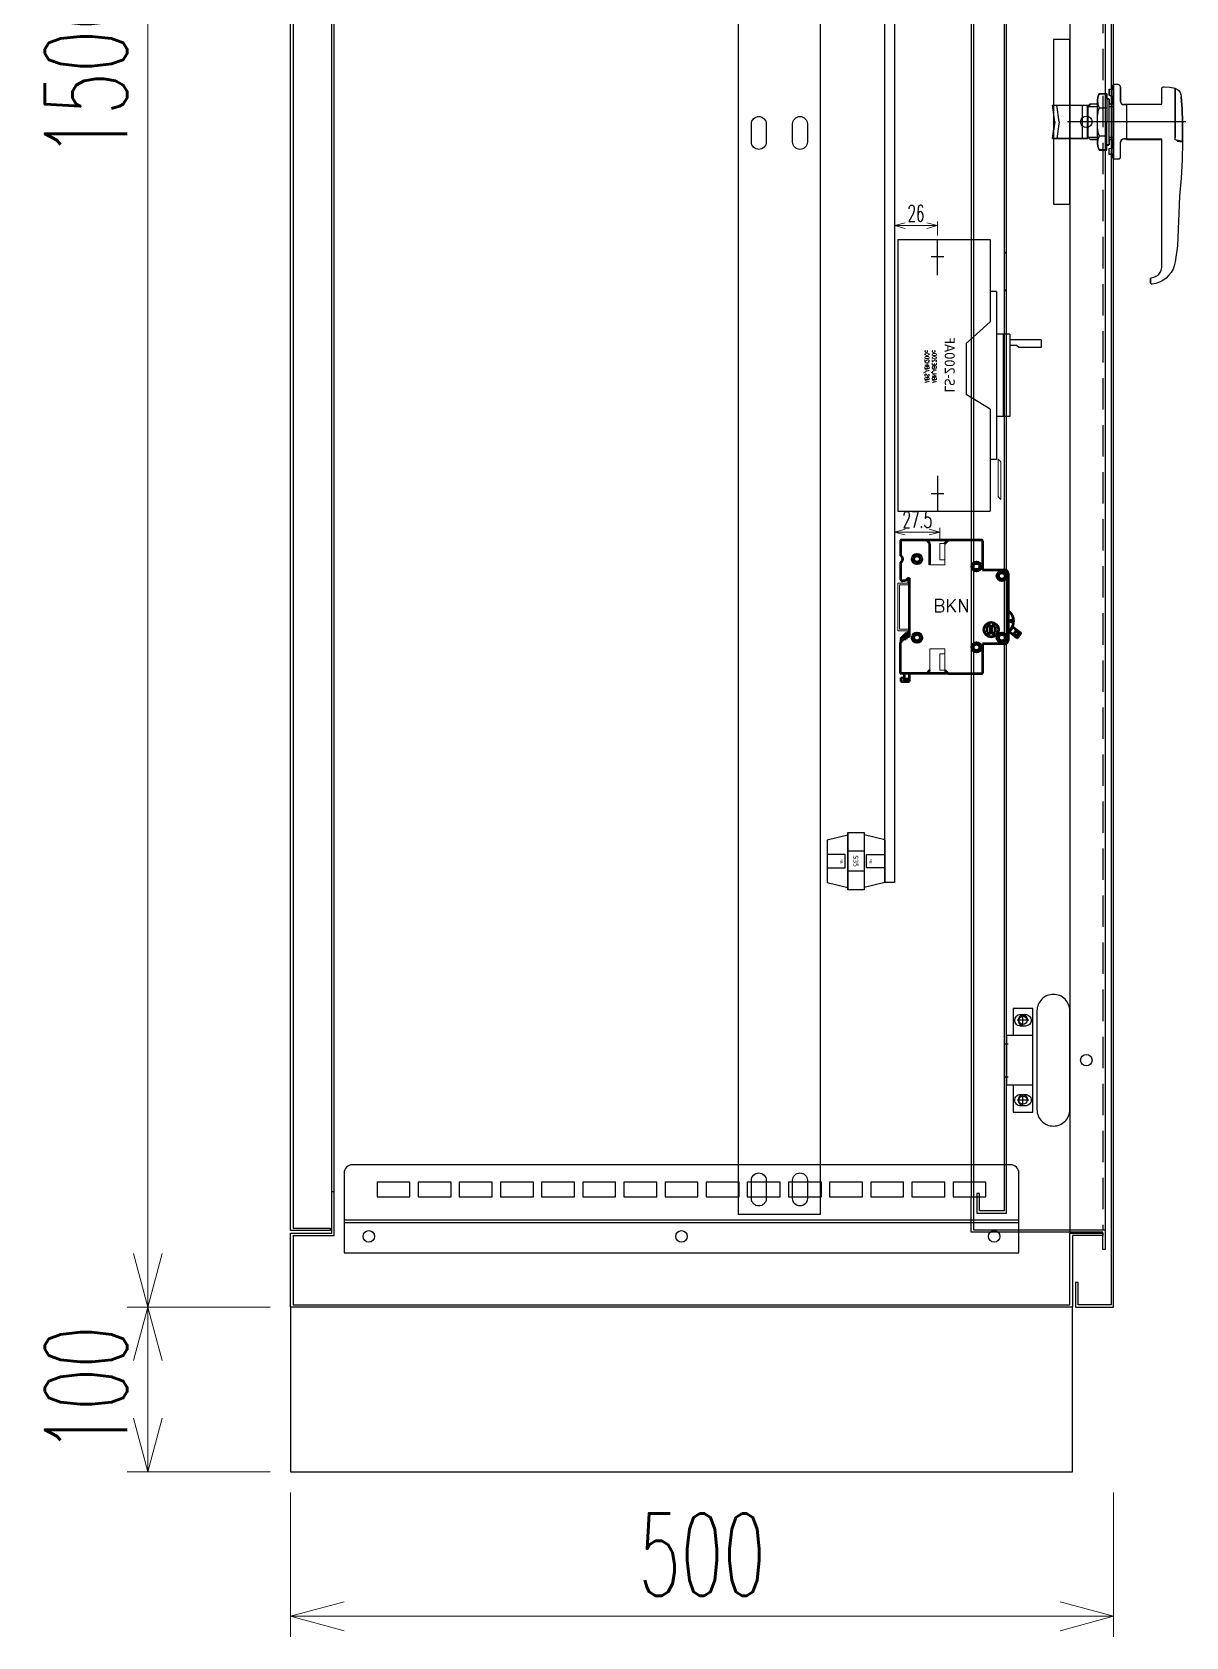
# Model space of a CAD drawing. Header units: millimetres. Extents: x -28296 to 1159, y -35880 to -26991.
# Drawn here: x -22811 to -22110, y -34040 to -33066 of the extents above; entities that cross this region are included whole.
import ezdxf

# ---------------------------------------------------------------- set-up
doc = ezdxf.new("R2010")
doc.units = ezdxf.units.MM
doc.header["$LTSCALE"] = 3
doc.linetypes.add('ACAD_ISO04W100', pattern=[30, 24, -3, 0, -3])
doc.linetypes.add('HIDDEN', pattern=[9.525, 6.35, -3.175])
doc.layers.add('@.DM. KÍCH THƯỚC', color=8, linetype='Continuous', lineweight=5, transparency=0.2)
for name, color, linetype in [('@.DM. NÉT CHÍNH', 7, 'Continuous'), ('@.VISIBLE', 7, 'Continuous'), ('centerline', 6, 'ACAD_ISO04W100'), ('EQUIPMENT', 4, 'Continuous'), ('equipments', 2, 'Continuous')]:
    doc.layers.add(name, color=color, linetype=linetype)
for name, color, linetype, lineweight in [('AM_5', 255, 'Continuous', 15), ('Text', 7, 'Continuous', 13), ('Thiet bi', 7, 'Continuous', 9), ('Visible (ISO)', 7, 'Continuous', 50)]:
    doc.layers.add(name, color=color, linetype=linetype, lineweight=lineweight)
doc.styles.add('Ann_w01', font='romans.shx', dxfattribs={"width": 0.6, "bigfont": 'chineset.shx'})
doc.styles.add('BV CHI TIET', font='romans.shx', dxfattribs={"height": 10})
doc.styles.add('hw_Standard', font='complex.shx', dxfattribs={"width": 0.9})
doc.styles.get("Standard").update_dxf_attribs({"font": 'arial.ttf'})
doc.styles.add('Tahoma (Input Text)', font='tahoma.ttf')
doc.dimstyles.new('Dim 01_SC05', dxfattribs={"dimscale": 5, "dimtxt": 2, "dimasz": 1.3, "dimexe": 0.5, "dimexo": 0.5, "dimgap": 0.5, "dimtad": 1, "dimtoh": 1, "dimdec": 1, "dimzin": 12, "dimdsep": 46, "dimtxsty": 'Ann_w01', "dimblk": 'OPEN30', "dimcen": 1.5, "dimclrd": 6, "dimclre": 6, "dimclrt": 3, "dimadec": 1, "dimazin": 3, "dimtm": 1e-09, "dimtfac": 1, "dimtdec": 1, "dimtmove": 0, "dimatfit": 3, "dimldrblk": 'OPEN30', "dimfxl": 1, "dimtolj": 1, "dimlwd": 20, "dimlwe": 20, "dimarcsym": 0})
doc.dimstyles.new('Dim 01_SC25', dxfattribs={"dimscale": 25, "dimtxt": 2, "dimasz": 1.3, "dimexe": 0.5, "dimexo": 0.5, "dimgap": 0.5, "dimtad": 1, "dimdec": 1, "dimzin": 12, "dimdsep": 46, "dimtxsty": 'Ann_w01', "dimblk": 'OPEN30', "dimcen": 1.5, "dimclrd": 6, "dimclre": 6, "dimclrt": 3, "dimadec": 1, "dimazin": 3, "dimtm": 1e-09, "dimtfac": 1, "dimtdec": 1, "dimtmove": 0, "dimatfit": 3, "dimldrblk": 'OPEN30', "dimfxl": 1, "dimtolj": 1, "dimlwd": 20, "dimlwe": 20, "dimarcsym": 0})

# ---------------------------------------------------------------- blocks, each defined once
blk = doc.blocks.new('HL012 D')
at = {"color": 6, "linetype": 'Continuous'}
for p, q in [((13.5, 24.25), (6.5, 24.25)), ((10, 20.75), (10, 27.75)), ((13.5, -24.25), (6.5, -24.25)), ((10, -27.75), (10, -20.75))]:
    blk.add_line(p, q, dxfattribs=at)
at = {"layer": 'centerline'}
for p, q in [((-1, 10), (1, 10)), ((-1, -10), (1, -10))]:
    blk.add_line(p, q, dxfattribs=at)
at = {"layer": 'equipments'}
for points in [[(4, -15), (4, -31.5), (16, -31.5), (16, 31.5), (4, 31.5), (4, 15)], [(16, 15), (0, 15), (0, -15), (16, -15)]]:
    blk.add_lwpolyline(points, dxfattribs=at)
for centre in [(10, 24.25), (10, -24.25)]:
    blk.add_circle(centre, 2.5, dxfattribs=at)
at = {"layer": 'equipments', "color": 8}
for centre in [(10, 24.25), (10, -24.25)]:
    blk.add_arc(centre, 3, 0, 270, dxfattribs=at)
blk = doc.blocks.new('_Open30')
at = {"color": 0, "linetype": 'ByBlock', "lineweight": -2}
for p, q in [((-1, 0.268), (0, 0)), ((0, 0), (-1, -0.268)), ((0, 0), (-1, 0))]:
    blk.add_line(p, q, dxfattribs=at)
blk = doc.blocks.new('*D795')
at = {"layer": '@.DM. KÍCH THƯỚC', "color": 6, "lineweight": 20, "transparency": 16777216}
for p, q in [((-22654.09, -33952.69), (-22654.09, -34040.49)), ((-22154.09, -33952.69), (-22154.09, -34040.49)), ((-22621.59, -34027.99), (-22186.59, -34027.99))]:
    blk.add_line(p, q, dxfattribs=at)
at = {"layer": 'Defpoints', "color": 0, "transparency": 16777216}
for p in [(-22654.09, -33940.19), (-22154.09, -33940.19), (-22154.09, -34027.99)]:
    blk.add_point(p, dxfattribs=at)
at = {"layer": '@.DM. KÍCH THƯỚC', "color": 6, "lineweight": 20, "transparency": 16777216, "xscale": 32.5, "yscale": 32.5, "zscale": 32.5, "rotation": 180}
blk.add_blockref('_Open30', (-22654.09, -34027.99), dxfattribs=at)
at = {"layer": '@.DM. KÍCH THƯỚC', "color": 6, "lineweight": 20, "transparency": 16777216, "xscale": 32.5, "yscale": 32.5, "zscale": 32.5}
blk.add_blockref('_Open30', (-22154.09, -34027.99), dxfattribs=at)
at = {"layer": '@.DM. KÍCH THƯỚC', "color": 3, "transparency": 16777216, "insert": (-22404.09, -33990.49), "char_height": 50, "attachment_point": 5, "style": 'Ann_w01'}
blk.add_mtext('\\A1;500', dxfattribs=at)
blk = doc.blocks.new('*D798')
at = {"layer": '@.DM. KÍCH THƯỚC', "color": 6, "lineweight": 20, "transparency": 16777216}
for p, q in [((-22666.59, -32340.19), (-22753.37, -32340.19)), ((-22740.87, -33807.69), (-22740.87, -32372.69)), ((-22666.59, -33840.19), (-22753.37, -33840.19))]:
    blk.add_line(p, q, dxfattribs=at)
at = {"layer": 'Defpoints', "color": 0, "transparency": 16777216}
for p in [(-22740.87, -32340.19), (-22654.09, -32340.19), (-22654.09, -33840.19)]:
    blk.add_point(p, dxfattribs=at)
at = {"layer": '@.DM. KÍCH THƯỚC', "color": 6, "lineweight": 20, "transparency": 16777216, "xscale": 32.5, "yscale": 32.5, "zscale": 32.5}
for p, rotation in [((-22740.87, -32340.19), 90), ((-22740.87, -33840.19), 270)]:
    blk.add_blockref('_Open30', p, dxfattribs=dict(at, rotation=rotation))
at = {"layer": '@.DM. KÍCH THƯỚC', "color": 3, "transparency": 16777216, "insert": (-22778.37, -33090.19), "char_height": 50, "attachment_point": 5, "rotation": 90, "style": 'Ann_w01'}
blk.add_mtext('\\A1;1500', dxfattribs=at)
blk = doc.blocks.new('MS308-1-1 Side')
at = {"layer": 'centerline'}
blk.add_lwpolyline([(44, 0), (-37.55, 0)], dxfattribs=at)
at = {"layer": 'EQUIPMENT'}
for points in [[(6.18, 10.42), (8, 10.42), (8, 10.67), (29.39, 10.67), (29.39, 20.12), (29.64, 20.85), (30.12, 21.33), (30.85, 21.33), (34.24, 21.09), (37.52, 20.48), (37.52, 20.24), (37.76, 20.24), (38.85, 19.64), (39.82, 18.91), (40.42, 17.82), (40.91, 16.61), (41.03, 15.39), (41.76, 7.76), (42, 0), (42, -12.12), (41.64, -23.15), (41.15, -34.18), (40.18, -45.09), (38.97, -75.32), (37.52, -85.09), (36.91, -87.39), (36.18, -89.58), (34.97, -91.52), (33.52, -93.33), (31.94, -95.03), (30, -96.36), (27.94, -97.45), (25.76, -98.18), (23.58, -98.67), (22.97, -98.55), (22.61, -98.18), (22.48, -97.7), (22.48, -95.27), (22.61, -94.91), (22.97, -94.79), (24.55, -94.42), (26, -93.82), (27.33, -92.85), (28.3, -91.52), (29.03, -90.18), (29.39, -88.48), (29.39, -86.91), (29.39, -10.55), (8, -10.55), (8, -10.42), (6.18, -10.42), (5.45, -10.55), (4.73, -11.03), (4.36, -11.64), (4.12, -12.48), (4.12, -21.09), (4, -21.94), (3.39, -22.42), (2.67, -22.67), (0, -22.67), (0, -22.18), (-0.61, -22.18), (-0.61, -19.64), (-2.55, -19.64), (-2.55, -16.12), (-0.61, -15.76), (-0.61, -10.79), (-2.67, -10.79), (-2.67, -13.82), (-2.79, -14.06), (-3.03, -14.06), (-4.24, -14.06), (-4.24, -17.09), (-8.73, -17.09), (-9.45, -14.91), (-9.7, -12.73), (-9.7, -10.79), (-14.18, -10.79), (-15.64, -9.33), (-15.64, 9.33), (-14.18, 10.91), (-9.7, 10.91), (-9.7, 12.73), (-9.45, 15.03), (-8.73, 17.21), (-4.24, 17.21), (-4.24, 14.18), (-3.03, 14.18), (-2.79, 14.06), (-2.67, 13.82), (-2.67, 10.91), (-0.61, 10.91), (-0.61, 15.39), (-2.55, 16.12), (-2.55, 19.76), (-0.61, 19.76), (-0.61, 22.18), (-0.48, 22.18), (0, 22.18), (0, 22.79), (2.67, 22.79), (3.39, 22.55), (4, 21.94), (4.12, 21.21), (4.12, 12.48), (4.36, 11.76), (4.73, 11.03), (5.45, 10.67), (6.18, 10.42)], [(-2.55, 19.64), (-2.55, 16.12)], [(-0.48, 19.64), (-2.55, 19.64)], [(-0.48, 22.18), (-0.48, -22.3)], [(-0.48, 22.18), (-0.48, 22.18)], [(-0.48, 22.18), (-0.48, 22.18)], [(-0.48, 22.18), (-0.48, 22.18)], [(0, 22.18), (-0.48, 22.18)], [(0, 22.67), (0, -22.79)], [(2.67, 22.67), (0, 22.67)], [(4.24, 21.09), (4, 21.94), (3.52, 22.42), (2.67, 22.67)], [(4.24, 21.09), (4.24, 12.36)], [(30.73, 21.33), (30.73, 21.33)], [(37.52, 20.36), (37.52, -9.45)], [(37.52, 17.45), (37.52, 20.12)], [(-16, 10.06), (-16, -10.06), (-37.12, -10.06), (-35.55, 0), (-37.12, 10.06), (-16, 10.06)], [(-37, 10.06), (-15.88, 10.06)], [(-35.55, 0), (-37, 10.06)], [(-33, 0), (-34.45, 10.06)], [(-18.91, -10.18), (-18.91, 10.06)], [(-15.88, -10.18), (-15.88, 10.06)], [(-15.64, 9.21), (-14.06, 10.79)], [(-9.7, 10.79), (-14.06, 10.79)], [(-8.73, 17.09), (-9.45, 14.91), (-9.7, 12.61)], [(-9.7, 12.97), (-9.45, 10.67), (-8.73, 8.48)], [(-9.7, -12.73), (-9.7, 12.61)], [(-8.73, 17.09), (-4.12, 17.09)], [(-4.12, 17.09), (-4.12, 0)], [(-4.12, 14.06), (-2.91, 14.06)], [(-2.67, 13.7), (-2.79, 13.94), (-2.91, 14.06)], [(-2.67, -13.82), (-2.67, 13.7)], [(0, 10.79), (-2.67, 10.79)], [(-2.55, 16.12), (-0.48, 15.27)], [(4.24, 12.36), (4.36, 11.64), (4.85, 10.91), (5.45, 10.55), (6.3, 10.42)], [(7.76, 10.42), (6.3, 10.42)], [(8, 10.06), (8, 10.3), (7.76, 10.42)], [(8, 10.55), (8, -10.67)], [(8, 10.06), (8, -10.3)], [(37.52, 12.48), (37.52, 17.45)], [(37.52, -11.03), (37.52, 12.48)], [(42, -0.12), (41.76, 7.64), (41.03, 15.27)], [(-35.55, 0), (-37, -10.18)], [(-33, 0), (-34.45, -10.18)], [(-15.88, 5.33), (-15.64, 5.33)], [(-15.64, 9.21), (-9.7, 9.21)], [(-15.64, 9.21), (-15.64, -9.33)], [(-15.64, 9.21), (-15.64, 9.21)], [(-15.64, 6.55), (-15.64, 5.33)], [(-8.73, 8.48), (-9.45, 6.3), (-9.7, 4.12)], [(-8.73, 8.48), (-4.12, 8.48)], [(-4.12, -17.21), (-4.12, 0)], [(-2.67, 9.21), (0, 9.21)], [(-15.88, -5.45), (-15.64, -5.45)], [(-15.64, -6.67), (-15.64, -5.7)], [(-15.64, -9.33), (-14.06, -10.91)], [(-15.64, -9.33), (-9.7, -9.33)], [(-9.7, -4.24), (-9.45, -6.42), (-8.73, -8.61)], [(-8.73, -8.61), (-9.45, -10.79), (-9.7, -13.09)], [(-8.73, -8.61), (-4.12, -8.61)], [(-2.67, -9.33), (0, -9.33)], [(42, -12), (42, -0.12)], [(-37, -10.18), (-15.88, -10.18)], [(-9.7, -10.91), (-14.06, -10.91)], [(-9.7, -12.73), (-9.45, -15.03), (-8.73, -17.21)], [(-8.73, -17.21), (-4.12, -17.21)], [(-4.12, -14.18), (-2.91, -14.18)], [(-2.91, -14.18), (-2.79, -14.06), (-2.67, -13.82)], [(0, -10.91), (-2.67, -10.91)], [(-2.55, -16.24), (-0.48, -15.76)], [(-2.55, -19.76), (-2.55, -16.24)], [(6.3, -10.55), (5.45, -10.67), (4.85, -11.15), (4.36, -11.76), (4.24, -12.48)], [(4.24, -21.21), (4.24, -12.48)], [(7.76, -10.55), (6.3, -10.55)], [(7.76, -10.55), (8, -10.42), (8, -10.3)], [(8, -10.67), (29.52, -10.67)], [(42, -12), (37.52, -11.03)], [(38.48, -11.27), (38.73, -11.76)], [(38.73, -11.76), (38.85, -11.76)], [(38.73, -11.76), (42, -12.24)], [(-0.48, -19.76), (-2.55, -19.76)], [(0, -22.3), (-0.48, -22.3)], [(2.67, -22.79), (0, -22.79)], [(2.67, -22.79), (3.52, -22.55), (4, -22.06), (4.24, -21.21)], [(22.48, -95.39), (22.48, -97.7)]]:
    blk.add_lwpolyline(points, dxfattribs=at)
blk = doc.blocks.new('*D803')
at = {"layer": '@.DM. KÍCH THƯỚC', "color": 6, "lineweight": 20, "transparency": 16777216}
for p, q in [((-22666.59, -33840.19), (-22753.37, -33840.19)), ((-22740.87, -33872.69), (-22740.87, -33907.69)), ((-22666.59, -33940.19), (-22753.37, -33940.19))]:
    blk.add_line(p, q, dxfattribs=at)
at = {"layer": 'Defpoints', "color": 0, "transparency": 16777216}
for p in [(-22654.09, -33840.19), (-22740.87, -33940.19), (-22654.09, -33940.19)]:
    blk.add_point(p, dxfattribs=at)
at = {"layer": '@.DM. KÍCH THƯỚC', "color": 6, "lineweight": 20, "transparency": 16777216, "xscale": 32.5, "yscale": 32.5, "zscale": 32.5}
for p, rotation in [((-22740.87, -33840.19), 90), ((-22740.87, -33940.19), 270)]:
    blk.add_blockref('_Open30', p, dxfattribs=dict(at, rotation=rotation))
at = {"layer": '@.DM. KÍCH THƯỚC', "color": 3, "transparency": 16777216, "insert": (-22778.37, -33890.19), "char_height": 50, "attachment_point": 5, "rotation": 90, "style": 'Ann_w01'}
blk.add_mtext('\\A1;100', dxfattribs=at)
blk = doc.blocks.new('Lo chu nhat')
at = {"layer": '@.VISIBLE', "color": 6}
blk.add_lwpolyline([(-10, -4.5), (10, -4.5), (10, 4.5), (-10, 4.5)], close=True, dxfattribs=at)
blk = doc.blocks.new('*U104')
for p, q in [((416.79, -3108.78), (360.79, -3108.78)), ((360.79, -3108.78), (360.79, -3158.72)), ((416.79, -3108.78), (416.79, -3273.78)), ((356.79, -3140.28), (360.79, -3140.28)), ((348.79, -3166.28), (348.79, -3216.28)), ((348.79, -3166.28), (356.79, -3166.28)), ((352.79, -3166.28), (352.79, -3216.28)), ((360.79, -3158.72), (375.39, -3171.94)), ((329.79, -3169.56), (329.79, -3174.36)), ((329.79, -3169.56), (348.79, -3169.56)), ((329.79, -3174.36), (343.33, -3174.36)), ((343.33, -3174.36), (344.75, -3173.1)), ((344.75, -3173.1), (348.79, -3173.1)), ((375.39, -3171.94), (375.39, -3202.89)), ((360.79, -3211.85), (375.39, -3202.89)), ((348.79, -3216.28), (356.79, -3216.28)), ((360.79, -3211.85), (360.79, -3273.78)), ((356.79, -3242.28), (360.79, -3242.28)), ((416.79, -3273.78), (360.79, -3273.78))]:
    blk.add_line(p, q)
at = {"color": 1}
for p, q in [((392.79, -3130.28), (392.79, -3108.78)), ((388.79, -3119.28), (396.66, -3119.28)), ((392.79, -3252.28), (392.79, -3273.78)), ((388.79, -3263.28), (396.66, -3263.28))]:
    blk.add_line(p, q, dxfattribs=at)
at = {"color": 3}
blk.add_line((356.79, -3140.28), (356.79, -3242.28), dxfattribs=at)
at = {"layer": 'Thiet bi', "color": 1, "linetype": 'HIDDEN', "ltscale": 10}
for points in [[(352.29, -3117.54), (352.29, -3140.49), (350.79, -3138.78), (350.79, -3115.83)], [(352.29, -3117.54), (352.29, -3140.49), (350.79, -3138.78), (350.79, -3115.83)], [(355.79, -3265.03), (355.79, -3242.07), (354.29, -3243.79), (354.29, -3266.74)], [(355.79, -3265.03), (355.79, -3242.07), (354.29, -3243.79), (354.29, -3266.74)]]:
    blk.add_lwpolyline(points, close=True, dxfattribs=at)
at = {"color": 251, "style": 'hw_Standard', "width": 0.9}
for s, p in [('ABN,ABE200c', (395.87, -3195.84)), ('ABS,ABH200c', (400.39, -3195.84))]:
    blk.add_text(s, height=2.5, rotation=90, dxfattribs=at).set_placement(p)
at = {"layer": 'Text', "insert": (382.29, -3168.19), "char_height": 6, "attachment_point": 3, "rotation": 90, "style": 'Tahoma (Input Text)'}
blk.add_mtext_dynamic_manual_height_columns('LS-200AF', width=11.0147, gutter_width=1, heights=[0], dxfattribs=at)
blk = doc.blocks.new('btwr')
at = {"flags": 128}
blk.add_lwpolyline([(-134819.64, -237739.34), (-134816.64, -237739.34), (-134816.64, -237745.34), (-134787.64, -237745.34), (-134787.64, -237739.34), (-134784.64, -237739.34), (-134784.64, -237738.34), (-134788.64, -237738.34), (-134788.64, -237744.34), (-134815.64, -237744.34), (-134815.64, -237738.34), (-134819.64, -237738.34)], close=True, dxfattribs=at)
blk = doc.blocks.new('FDFFSDFSD')
at = {"color": 1}
for p, q in [((-128.46, -2919.9), (-128.46, -2909.95)), ((-125.46, -2909.95), (-128.46, -2909.95)), ((-128.46, -2919.9), (-125.46, -2919.9)), ((-128.46, -2977), (-128.46, -2986.95)), ((-128.46, -2977), (-125.46, -2977)), ((-125.46, -2986.95), (-128.46, -2986.95))]:
    blk.add_line(p, q, dxfattribs=at)
at = {"color": 9}
for p, q in [((-125.46, -2922.9), (-125.46, -2909.95)), ((-125.46, -2922.9), (-134.46, -2922.9)), ((-134.46, -2974), (-134.46, -2986.95)), ((-125.46, -2974), (-134.46, -2974)), ((-125.46, -2974), (-125.46, -2986.95))]:
    blk.add_line(p, q, dxfattribs=at)
at = {"layer": 'Visible (ISO)', "color": 9}
for p, q in [((-152.46, -2908.45), (-152.46, -2917.46)), ((-136.46, -2907.95), (-151.96, -2907.95)), ((-134.46, -2909.95), (-136.46, -2907.95)), ((-123.46, -2907.95), (-136.46, -2907.95)), ((-134.46, -2922.9), (-134.46, -2909.95)), ((-125.46, -2909.95), (-123.46, -2907.95)), ((-102.96, -2907.95), (-123.46, -2907.95)), ((-102.46, -2908.45), (-102.46, -2925.95)), ((-152.46, -2921.33), (-152.46, -2931.15)), ((-149.36, -2932.65), (-150.96, -2932.65)), ((-147.76, -2931.05), (-149.36, -2932.65)), ((-147.76, -2931.05), (-146.96, -2931.05)), ((-146.96, -2932.45), (-146.96, -2931.05)), ((-146.96, -2966.65), (-146.96, -2931.05)), ((-102.46, -2925.95), (-88.96, -2925.95)), ((-86.96, -2927.95), (-86.96, -2968.95)), ((-99.68, -2963.74), (-99.63, -2960.67)), ((-97.81, -2959.45), (-97.9, -2965.02)), ((-96.7, -2965.04), (-96.61, -2959.47)), ((-94.83, -2960.75), (-94.88, -2963.82)), ((-85.15, -2964.69), (-86.96, -2963.27)), ((-83.91, -2960.58), (-86.37, -2963.73)), ((-84.3, -2960.27), (-82.68, -2961.53)), ((-82.68, -2961.53), (-82.87, -2961.77)), ((-82.87, -2961.77), (-82.63, -2961.95)), ((-82.75, -2963.64), (-82.19, -2962.93)), ((-82.63, -2961.95), (-82.45, -2961.72)), ((-82.45, -2961.72), (-79.33, -2964.15)), ((-82.19, -2962.93), (-81.48, -2963.49)), ((-152.46, -2970.15), (-150.46, -2968.15)), ((-152.46, -2988.45), (-152.46, -2970.15)), ((-152.16, -2967.69), (-148.66, -2964.19)), ((-152.16, -2967.69), (-152.16, -2969.85)), ((-148.96, -2968.15), (-150.46, -2968.15)), ((-150.16, -2967.89), (-148.96, -2966.69)), ((-150.16, -2967.89), (-150.16, -2968.15)), ((-148.96, -2966.65), (-148.96, -2968.15)), ((-146.96, -2966.65), (-148.96, -2966.65)), ((-148.92, -2966.65), (-147.96, -2965.69)), ((-148.66, -2964.19), (-148.36, -2964.19)), ((-147.96, -2965.69), (-148.36, -2964.19)), ((-147.96, -2965.69), (-146.96, -2965.69)), ((-88.96, -2970.95), (-102.46, -2970.95)), ((-102.46, -2970.95), (-102.46, -2988.45)), ((-84.96, -2964.45), (-85.15, -2964.69)), ((-84.73, -2964.63), (-84.96, -2964.45)), ((-84.91, -2964.87), (-84.73, -2964.63)), ((-81.8, -2967.3), (-84.91, -2964.87)), ((-83.67, -2964.83), (-83.11, -2964.12)), ((-82.96, -2965.38), (-83.67, -2964.83)), ((-81.78, -2966.3), (-82.49, -2965.75)), ((-81.22, -2965.59), (-81.78, -2966.3)), ((-81.33, -2967.03), (-81.52, -2967.27)), ((-81.05, -2967), (-81.33, -2967.03)), ((-80.93, -2966.84), (-81.05, -2967)), ((-81.01, -2963.86), (-80.3, -2964.41)), ((-80.59, -2966.09), (-80.96, -2966.56)), ((-80.96, -2966.56), (-80.93, -2966.84)), ((-80.3, -2964.41), (-80.85, -2965.12)), ((-80.31, -2966.05), (-80.59, -2966.09)), ((-80.19, -2965.89), (-80.31, -2966.05)), ((-79.85, -2965.14), (-80.22, -2965.61)), ((-80.22, -2965.61), (-80.19, -2965.89)), ((-79.57, -2965.11), (-79.85, -2965.14)), ((-79.45, -2964.95), (-79.57, -2965.11)), ((-79.3, -2964.43), (-79.48, -2964.67)), ((-79.48, -2964.67), (-79.45, -2964.95)), ((-152.26, -2991.52), (-150.16, -2991.52)), ((-152.26, -2991.52), (-152.26, -2993.69)), ((-136.46, -2988.95), (-151.96, -2988.95)), ((-150.16, -2988.95), (-150.16, -2991.69)), ((-149.26, -2993.69), (-150.16, -2991.69)), ((-149.94, -2992.16), (-146.96, -2992.16)), ((-146.96, -2993.69), (-146.96, -2988.95)), ((-134.46, -2986.95), (-136.46, -2988.95)), ((-123.46, -2988.95), (-136.46, -2988.95)), ((-125.46, -2986.95), (-123.46, -2988.95)), ((-123.46, -2988.95), (-102.96, -2988.95)), ((-152.26, -2993.69), (-146.96, -2993.69))]:
    blk.add_line(p, q, dxfattribs=at)
for centre, radius in [((-142.41, -2919.4), 2.95), ((-142.41, -2919.4), 1.9), ((-106.21, -2923.9), 2.9), ((-106.21, -2923.9), 1.9), ((-90.81, -2929.7), 2.95), ((-90.81, -2929.7), 1.9), ((-97.26, -2962.25), 4.5), ((-97.26, -2962.25), 4.45), ((-84.96, -2957.05), 0.75), ((-142.41, -2967.2), 2.95), ((-142.41, -2967.2), 1.9), ((-106.21, -2973), 2.9), ((-106.21, -2973), 1.9), ((-90.81, -2967.2), 2.95), ((-90.81, -2967.2), 1.9)]:
    blk.add_circle(centre, radius, dxfattribs=at)
for centre, radius, start, end in [((-151.96, -2908.45), 0.5, 90, 180), ((-102.96, -2908.45), 0.5, 0, 90), ((-152.96, -2919.4), 2, 284.47751, 75.52249), ((-150.96, -2931.15), 1.5, 180, 270), ((-88.96, -2927.95), 2, 0, 90), ((-90.96, -2957.05), 7.4, 302.72044, 57.27956), ((-97.26, -2962.25), 2.85, 101.21951, 146.42942), ((-97.26, -2962.25), 2.85, 31.70321, 76.91312), ((-97.26, -2962.25), 2.85, 211.70321, 256.91312), ((-97.26, -2962.25), 2.85, 281.21951, 326.42942), ((-88.96, -2968.95), 2, 270, 0), ((-82.93, -2963.88), 0.3, 232, 52), ((-82.72, -2965.56), 0.3, 322, 142), ((-81.67, -2967.14), 0.2, 232, 322), ((-81.25, -2963.67), 0.3, 142, 322), ((-81.04, -2965.36), 0.3, 52, 232), ((-79.46, -2964.31), 0.2, 322, 52), ((-151.96, -2988.45), 0.5, 180, 270), ((-102.96, -2988.45), 0.5, 270, 0)]:
    blk.add_arc(centre, radius, start, end, dxfattribs=at)
at = {"color": 9, "xscale": -1, "rotation": 270}
blk.add_blockref('btwr', (237591.39, 131853.6), dxfattribs=at)
at = {"color": 9, "insert": (-132.4, -2943.76), "char_height": 8, "attachment_point": 1, "style": 'BV CHI TIET'}
blk.add_mtext_dynamic_manual_height_columns('BKN', width=17.8, gutter_width=50, heights=[0], dxfattribs=at)
blk = doc.blocks.new('*U105')
at = {"layer": 'AM_5'}
blk.add_blockref('FDFFSDFSD', (253.75, 2907.95), dxfattribs=at)
blk = doc.blocks.new('Oval-L')
at = {"layer": '@.VISIBLE', "color": 6}
blk.add_lwpolyline([(-5.5, -4.5), (5.5, -4.5, 0.414214), (10, 0), (10, 0, 0.414214), (5.5, 4.5), (-5.5, 4.5, 0.414214), (-10, 0), (-10, 0, 0.414214)], format="xyb", close=True, dxfattribs=at)
blk = doc.blocks.new('*U109')
at = {"layer": '@.DM. NÉT CHÍNH'}
blk.add_circle((0, 1303.95), 2.5, dxfattribs=at)
at = {"layer": '@.VISIBLE', "color": 8}
blk.add_lwpolyline([(-25, 0), (25, 0), (25, 1313.45), (-25, 1313.45)], close=True, dxfattribs=at)
at = {"layer": '@.VISIBLE', "xscale": -1, "rotation": 270}
for p in [(-12.5, 1298.45), (12.5, 1298.45), (-12.5, 656.725), (12.5, 656.725), (-12.5, 15), (12.5, 15)]:
    blk.add_blockref('Oval-L', p, dxfattribs=at)
blk = doc.blocks.new('*U326')
at = {"color": 1}
for p, q in [((-35, 22.53), (-22.5, 25.53)), ((-35, 22.53), (-35, -3.47)), ((-22.5, 27.03), (-22.5, -7.97)), ((-22.5, 27.03), (-12.5, 27.03)), ((-22.5, -7.97), (-22.5, 27.03)), ((-22.5, 25.53), (-22.5, -6.47)), ((-12.5, 27.03), (-12.5, -7.97)), ((0, 22.53), (-12.5, 25.53)), ((-12.5, 25.53), (-12.5, -6.47)), ((0, 22.53), (0, -3.47)), ((-12.5, 15.53), (-22.5, 15.53)), ((-12.5, 3.53), (-22.5, 3.53)), ((-35, -3.47), (-22.5, -6.47)), ((-12.5, -7.97), (-22.5, -7.97)), ((0, -3.47), (-12.5, -6.47))]:
    blk.add_line(p, q, dxfattribs=at)
for points in [[(-35, 13.53), (-35, 5.53), (-24, 5.53), (-24, 13.53)], [(0, 13.53), (0, 5.53), (-11, 5.53), (-11, 13.53)]]:
    blk.add_lwpolyline(points, close=True, dxfattribs=at)
at = {"color": 1, "width": 30.0978, "attachment_point": 5, "rotation": 270}
for s, insert, char_height in [('{\\fTahoma|b0|i0|c0|p34;M8}', (-26.4, 9.53), 1.5), ('{\\fTahoma|b0|i0|c0|p34;S35}', (-17.66, 9.53), 3), ('{\\fTahoma|b0|i0|c0|p34;M8}', (-8.6, 9.53), 1.5)]:
    blk.add_mtext(s, dxfattribs=dict(at, insert=insert, char_height=char_height))
blk = doc.blocks.new('*D1314')
at = {"layer": '@.VISIBLE', "color": 6, "lineweight": 20, "transparency": 16777216}
for p, q in [((-22287.09, -33189.25), (-22287.09, -33180.76)), ((-22261.09, -33189.25), (-22261.09, -33180.76)), ((-22267.59, -33183.26), (-22280.59, -33183.26))]:
    blk.add_line(p, q, dxfattribs=at)
at = {"layer": 'Defpoints', "color": 0, "transparency": 16777216}
for p in [(-22287.09, -33183.26), (-22287.09, -33191.75), (-22261.09, -33191.75)]:
    blk.add_point(p, dxfattribs=at)
at = {"layer": '@.VISIBLE', "color": 6, "lineweight": 20, "transparency": 16777216, "xscale": 6.5, "yscale": 6.5, "zscale": 6.5, "rotation": 180}
blk.add_blockref('_Open30', (-22287.09, -33183.26), dxfattribs=at)
at = {"layer": '@.VISIBLE', "color": 6, "lineweight": 20, "transparency": 16777216, "xscale": 6.5, "yscale": 6.5, "zscale": 6.5}
blk.add_blockref('_Open30', (-22261.09, -33183.26), dxfattribs=at)
at = {"layer": '@.VISIBLE', "color": 3, "transparency": 16777216, "insert": (-22274.09, -33175.76), "char_height": 10, "attachment_point": 5, "style": 'Ann_w01'}
blk.add_mtext('\\A1;26', dxfattribs=at)
blk = doc.blocks.new('*D1315')
at = {"layer": '@.VISIBLE', "color": 6, "lineweight": 20, "transparency": 16777216}
for p, q in [((-22287.09, -33373.83), (-22287.09, -33366.87)), ((-22259.59, -33373.83), (-22259.59, -33366.87)), ((-22266.09, -33369.37), (-22280.59, -33369.37))]:
    blk.add_line(p, q, dxfattribs=at)
at = {"layer": 'Defpoints', "color": 0, "transparency": 16777216}
for p in [(-22287.09, -33369.37), (-22287.09, -33376.33), (-22259.59, -33376.33)]:
    blk.add_point(p, dxfattribs=at)
at = {"layer": '@.VISIBLE', "color": 6, "lineweight": 20, "transparency": 16777216, "xscale": 6.5, "yscale": 6.5, "zscale": 6.5, "rotation": 180}
blk.add_blockref('_Open30', (-22287.09, -33369.37), dxfattribs=at)
at = {"layer": '@.VISIBLE', "color": 6, "lineweight": 20, "transparency": 16777216, "xscale": 6.5, "yscale": 6.5, "zscale": 6.5}
blk.add_blockref('_Open30', (-22259.59, -33369.37), dxfattribs=at)
at = {"layer": '@.VISIBLE', "color": 3, "transparency": 16777216, "insert": (-22273.34, -33361.87), "char_height": 10, "attachment_point": 5, "style": 'Ann_w01'}
blk.add_mtext('\\A1;27.5', dxfattribs=at)

msp = doc.modelspace()

# ---------------------------------------------------------------- linework, layer by layer
at = {"layer": '@.DM. NÉT CHÍNH'}
msp.add_line((-22180.59, -32445.19), (-22180.59, -33795.19), dxfattribs=at)
at = {"layer": '@.DM. NÉT CHÍNH', "color": 6}
for p, q in [((-22240.59, -32467.19), (-22240.59, -33773.19)), ((-22239.09, -32467.19), (-22239.09, -33773.19))]:
    msp.add_line(p, q, dxfattribs=at)
at = {"layer": '@.DM. NÉT CHÍNH', "color": 1}
for p, q in [((-22621.59, -33787.19), (-22211.59, -33787.19)), ((-22621.59, -33788.69), (-22211.59, -33788.69))]:
    msp.add_line(p, q, dxfattribs=at)
at = {"layer": '@.DM. NÉT CHÍNH', "color": 4}
for points in [[(-22175.59, -32415.19), (-22175.59, -32401.69), (-22155.59, -32401.69), (-22155.59, -33838.69), (-22175.59, -33838.69), (-22175.59, -33825.19), (-22177.09, -33825.19), (-22177.09, -33840.19), (-22154.09, -33840.19), (-22154.09, -32400.19), (-22177.09, -32400.19), (-22177.09, -32415.19)], [(-22630.09, -33793.69), (-22654.09, -33793.69), (-22654.09, -32446.69), (-22630.09, -32446.69), (-22630.09, -32448.19), (-22652.59, -32448.19), (-22652.59, -33792.19), (-22630.09, -33792.19)], [(-22237.09, -33771.19), (-22237.09, -33783.19), (-22219.09, -33783.19), (-22219.09, -32457.19), (-22237.09, -32457.19), (-22237.09, -32469.19), (-22235.59, -32469.19), (-22235.59, -32458.69), (-22220.59, -32458.69), (-22220.59, -33781.69), (-22235.59, -33781.69), (-22235.59, -33771.19)]]:
    msp.add_lwpolyline(points, close=True, dxfattribs=at)
at = {"layer": '@.DM. NÉT CHÍNH', "color": 6, "linetype": 'HIDDEN'}
msp.add_lwpolyline([(-22160.59, -32447.19), (-22160.59, -33793.19)], dxfattribs=at)
at = {"layer": '@.DM. NÉT CHÍNH', "color": 6}
msp.add_lwpolyline([(-22159.09, -32447.19), (-22159.09, -33793.19)], dxfattribs=at)
for points in [[(-22180.59, -33070.19), (-22190.59, -33070.19), (-22190.59, -33170.19), (-22180.59, -33170.19)], [(-22239.09, -33773.19), (-22239.09, -33793.19), (-22159.09, -33793.19), (-22159.09, -33805.19), (-22160.59, -33805.19), (-22160.59, -33794.69), (-22240.59, -33794.69), (-22240.59, -33773.19)]]:
    msp.add_lwpolyline(points, close=True, dxfattribs=at)
for points in [[(-22190.59, -33730.19), (-22190.59, -33730.19, 0.414214), (-22180.59, -33720.19), (-22180.59, -33660.19, 0.414214), (-22190.59, -33650.19), (-22190.59, -33650.19, 0.414214), (-22200.59, -33660.19), (-22200.59, -33720.19, 0.414214)], [(-22210.59, -33662.44), (-22207.59, -33662.44, -0.414214), (-22204.09, -33665.94), (-22204.09, -33665.94, -0.414214), (-22207.59, -33669.44), (-22210.59, -33669.44, -0.414214), (-22214.09, -33665.94), (-22214.09, -33665.94, -0.414214)], [(-22210.59, -33710.94), (-22207.59, -33710.94, -0.414214), (-22204.09, -33714.44), (-22204.09, -33714.44, -0.414214), (-22207.59, -33717.94), (-22210.59, -33717.94, -0.414214), (-22214.09, -33714.44), (-22214.09, -33714.44, -0.414214)]]:
    msp.add_lwpolyline(points, format="xyb", close=True, dxfattribs=at)
at = {"layer": '@.DM. NÉT CHÍNH', "color": 1}
msp.add_lwpolyline([(-22621.59, -33807.19), (-22211.59, -33807.19), (-22211.59, -33758.69, 0.414214), (-22216.59, -33753.69), (-22616.59, -33753.69, 0.414214), (-22621.59, -33758.69)], format="xyb", close=True, dxfattribs=at)
at = {"layer": '@.DM. NÉT CHÍNH'}
msp.add_lwpolyline([(-22652.59, -33796.69), (-22652.59, -33838.69), (-22180.59, -33838.69), (-22180.59, -33795.19), (-22160.59, -33795.19), (-22160.59, -33796.69), (-22179.09, -33796.69), (-22179.09, -33840.19), (-22654.09, -33840.19), (-22654.09, -33795.19)], dxfattribs=at)
at = {"layer": '@.DM. NÉT CHÍNH', "color": 6}
for centre in [(-22170.59, -33120.19), (-22170.59, -33690.19)]:
    msp.add_circle(centre, 3.5, dxfattribs=at)
at = {"layer": '@.DM. NÉT CHÍNH', "color": 1}
for centre in [(-22606.59, -33797.19), (-22416.59, -33797.19), (-22226.59, -33797.19)]:
    msp.add_circle(centre, 3.5, dxfattribs=at)
at = {"layer": '@.VISIBLE'}
for p, q in [((-22629.09, -33770.19), (-22629.09, -32470.19)), ((-22627.59, -33770.19), (-22627.59, -32470.19)), ((-22627.59, -33770.19), (-22629.09, -33770.19))]:
    msp.add_line(p, q, dxfattribs=at)
at = {"layer": '@.VISIBLE', "color": 1}
msp.add_lwpolyline([(-22293.09, -33032.19), (-22287.09, -33032.19), (-22287.09, -33582.19), (-22293.09, -33582.19)], close=True, dxfattribs=at)
at = {"layer": '@.VISIBLE'}
for points in [[(-22654.09, -33795.19), (-22629.09, -33795.19), (-22629.09, -33770.19)], [(-22652.59, -33796.69), (-22627.59, -33796.69), (-22627.59, -33770.19)]]:
    msp.add_lwpolyline(points, dxfattribs=at)
msp.add_lwpolyline([(-22654.09, -33940.19), (-22179.09, -33940.19), (-22179.09, -33840.19), (-22654.09, -33840.19)], close=True, dxfattribs=at)

# ---------------------------------------------------------------- block references
at = {"xscale": -1}
msp.add_blockref('*U104', (-21868.3, -30082.96), dxfattribs=at)
for name, p in [('*U105', (-22384.88, -33374.33)), ('*U326', (-22293.09, -33578.82))]:
    msp.add_blockref(name, p)
at = {"layer": '@.VISIBLE'}
for name, p in [('*U109', (-22357.09, -33783.69)), ('Lo chu nhat', (-22591.59, -33768.69)), ('Lo chu nhat', (-22566.59, -33768.69)), ('Lo chu nhat', (-22541.59, -33768.69)), ('Lo chu nhat', (-22516.59, -33768.69)), ('Lo chu nhat', (-22491.59, -33768.69)), ('Lo chu nhat', (-22466.59, -33768.69)), ('Lo chu nhat', (-22441.59, -33768.69)), ('Lo chu nhat', (-22416.59, -33768.69)), ('Lo chu nhat', (-22391.59, -33768.69)), ('Lo chu nhat', (-22366.59, -33768.69)), ('Lo chu nhat', (-22341.59, -33768.69)), ('Lo chu nhat', (-22316.59, -33768.69)), ('Lo chu nhat', (-22291.59, -33768.69)), ('Lo chu nhat', (-22266.59, -33768.69)), ('Lo chu nhat', (-22241.59, -33768.69))]:
    msp.add_blockref(name, p, dxfattribs=at)
at = {"layer": 'equipments'}
for name, p in [('MS308-1-1 Side', (-22154.09, -33120.19)), ('HL012 D', (-22219.09, -33690.19))]:
    msp.add_blockref(name, p, dxfattribs=at)

# ---------------------------------------------------------------- dimensions: what is measured, and where the dimension line sits
at = {"layer": '@.DM. KÍCH THƯỚC'}
dim = msp.add_linear_dim(base=(-22740.87, -32340.19), p1=(-22654.09, -33840.19), p2=(-22654.09, -32340.19), angle=90, dimstyle='Dim 01_SC25', dxfattribs=at)
dim.commit()
dim.dimension.update_dxf_attribs({"geometry": '*D798', "text_midpoint": (-22778.37, -33090.19)})
dim = msp.add_linear_dim(base=(-22740.87, -33940.19), p1=(-22654.09, -33840.19), p2=(-22654.09, -33940.19), angle=90, dimstyle='Dim 01_SC25', override={"dimtmove": 1}, dxfattribs=at)
dim.commit()
dim.dimension.update_dxf_attribs({"geometry": '*D803', "text_midpoint": (-22778.37, -33890.19)})
dim = msp.add_linear_dim(base=(-22154.09, -34027.99), p1=(-22654.09, -33940.19), p2=(-22154.09, -33940.19), dimstyle='Dim 01_SC25', dxfattribs=at)
dim.commit()
dim.dimension.update_dxf_attribs({"geometry": '*D795', "text_midpoint": (-22404.09, -33990.49)})
at = {"layer": '@.VISIBLE'}
for base, p1, p2, picture, middle in [((-22287.09, -33183.26), (-22261.09, -33191.75), (-22287.09, -33191.75), '*D1314', (-22274.09, -33175.76)), ((-22287.09, -33369.37), (-22259.59, -33376.33), (-22287.09, -33376.33), '*D1315', (-22273.34, -33361.87))]:
    dim = msp.add_linear_dim(base=base, p1=p1, p2=p2, dimstyle='Dim 01_SC05', dxfattribs=at)
    dim.commit()
    dim.dimension.update_dxf_attribs({"geometry": picture, "text_midpoint": middle})

doc.saveas('drawing.dxf')
